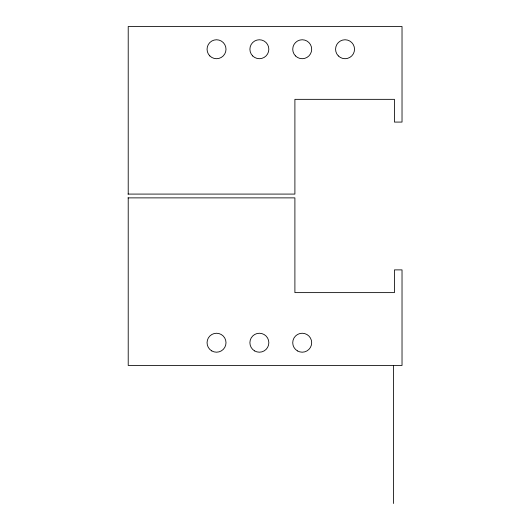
<?xml version="1.0" encoding="UTF-8"?>
<svg xmlns="http://www.w3.org/2000/svg" width="530" height="530" viewBox="0 0 530 530"><rect width="100%" height="100%" fill="white"/><g stroke="black" fill="none" stroke-linecap="round" stroke-linejoin="round"><path stroke-width="0.79" d="M127.975 194.086L294.899 194.086L294.899 99.342L394.446 99.342L394.446 122.079L402.025 122.079L402.025 26.5L128.214 26.5L128.214 194.086M127.975 197.875L294.899 197.875L294.899 292.62L394.446 292.62L394.446 269.883L402.025 269.883L402.025 365.462L128.214 365.462L128.214 197.875M393.499 365.462L393.499 503.5M338.345 55.935A9.474 9.474 0 0 0 354.199 51.688A9.474 9.474 0 0 0 342.599 40.088A9.474 9.474 0 0 0 338.345 55.935M295.508 55.935A9.474 9.474 0 0 0 311.362 51.688A9.474 9.474 0 0 0 299.755 40.088A9.474 9.474 0 0 0 295.508 55.935M254.632 350.926A9.474 9.474 0 0 0 268.842 342.718A9.474 9.474 0 0 0 254.632 334.516A9.474 9.474 0 0 0 254.632 350.926M252.671 55.935A9.474 9.474 0 0 0 268.518 51.688A9.474 9.474 0 0 0 256.918 40.088A9.474 9.474 0 0 0 252.671 55.935M209.827 55.935A9.474 9.474 0 0 0 225.681 51.688A9.474 9.474 0 0 0 214.074 40.088A9.474 9.474 0 0 0 209.827 55.935M297.469 350.926A9.474 9.474 0 0 0 311.68 342.718A9.474 9.474 0 0 0 297.469 334.516A9.474 9.474 0 0 0 297.469 350.926M211.795 350.926A9.474 9.474 0 0 0 226.005 342.718A9.474 9.474 0 0 0 211.795 334.516A9.474 9.474 0 0 0 211.795 350.926"/></g></svg>
